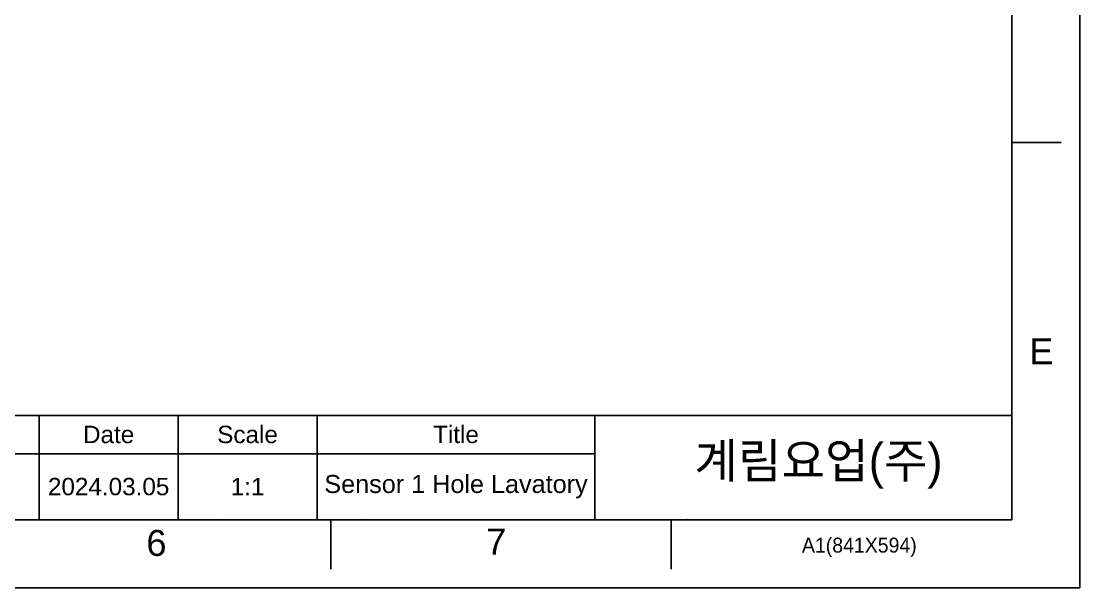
# Model space of a CAD drawing. Header units: millimetres. Extents: x 5401 to 6241, y 1473 to 2067.
# Drawn here: x 5929.7 to 6240.7, y 1472.6 to 1639 of the extents above; entities that cross this region are included whole.
import ezdxf

# ---------------------------------------------------------------- set-up
doc = ezdxf.new("R2010")
doc.units = ezdxf.units.MM
doc.linetypes.add('CENTERX2', pattern=[101.6, 63.5, -12.7, 12.7, -12.7])
doc.layers.add('FORM', color=7, linetype='Continuous')
doc.layers.add('TEXT', color=2, linetype='Continuous')
doc.styles.add('ROMANS', font='Gulim.ttf')
doc.styles.get("Standard").update_dxf_attribs({"font": 'arial.ttf'})

msp = doc.modelspace()

# ---------------------------------------------------------------- linework, layer by layer
at = {"layer": 'FORM', "color": 7, "linetype": 'Continuous'}
for p, q in [((6240.71, 1472.61), (6240.71, 2066.61)), ((6220.72, 1603.41), (6235.25, 1603.41)), ((6220.71, 1492.61), (5420.71, 1492.61)), ((6020.71, 1492.61), (6020.71, 1478.07)), ((6120.71, 1492.61), (6120.71, 1478.07)), ((5400.71, 1472.61), (6240.71, 1472.61))]:
    msp.add_line(p, q, dxfattribs=at)
at = {"layer": 'FORM', "linetype": 'Continuous'}
msp.add_line((6220.71, 2046.61), (6220.71, 1492.61), dxfattribs=at)
at = {"layer": 'FORM'}
for p, q in [((5668.67, 1523.22), (6220.71, 1523.22)), ((5935, 1492.61), (5935, 1523.22)), ((5935, 1492.61), (5935, 1523.22)), ((5935, 1492.61), (5935, 1523.22)), ((5975.81, 1492.61), (5975.81, 1523.22)), ((6016.63, 1492.61), (6016.63, 1523.22)), ((6098.26, 1492.61), (6098.26, 1523.22)), ((6220.71, 1523.22), (6220.71, 1492.61)), ((5620.71, 1511.99), (6098.26, 1511.99)), ((5620.71, 1492.61), (6220.71, 1492.61))]:
    msp.add_line(p, q, dxfattribs=at)
for p in [(5988.73, 1492.61), (6030.12, 1492.61), (6125.41, 1492.61)]:
    msp.add_point(p, dxfattribs=at)

# ---------------------------------------------------------------- texts
at = {"layer": 'FORM', "char_height": 7.62, "attachment_point": 5}
for s, width, insert in [('E', 10, (6229.4, 1542.06)), ('6', 50, (5969.45, 1485.73)), ('7', 50, (6069.28, 1486.19))]:
    msp.add_mtext_dynamic_manual_height_columns(s, width=width, gutter_width=12.5, heights=[0], dxfattribs=dict(at, insert=insert))
at = {"layer": 'TEXT', "style": 'ROMANS'}
msp.add_text('A1(841X594)', height=4.375, dxfattribs=at).set_placement((6159.08, 1482.95))
at = {"layer": 'TEXT', "attachment_point": 5}
for s, width, heights, insert, char_height in [('Date', 40.8163, [0], (5955.41, 1517.61), 5.102), ('Scale', 40.8163, [0], (5996.22, 1517.61), 5.102), ('Title', 81.6327, [0], (6057.45, 1517.61), 5.102), ('Sensor 1 Hole Lavatory', 81.6327, [0], (6057.45, 1502.3), 5.3), ('2024.03.05', 38.7138, [5.24], (5955.41, 1502.3), 5.102), ('1:1', 40.8163, [0], (5996.22, 1502.3), 5.102)]:
    msp.add_mtext_dynamic_manual_height_columns(s, width=width, gutter_width=25.51, heights=heights, dxfattribs=dict(at, insert=insert, char_height=char_height))
at = {"layer": 'TEXT', "linetype": 'CENTERX2', "insert": (6163.93, 1508.4), "char_height": 10.2041, "attachment_point": 5}
msp.add_mtext_dynamic_manual_height_columns('{\\fHYGothic-Medium|b0|i0|c129|p18;계림요업(주)}', width=122.449, gutter_width=25.51, heights=[0], dxfattribs=at)

doc.saveas('drawing.dxf')
